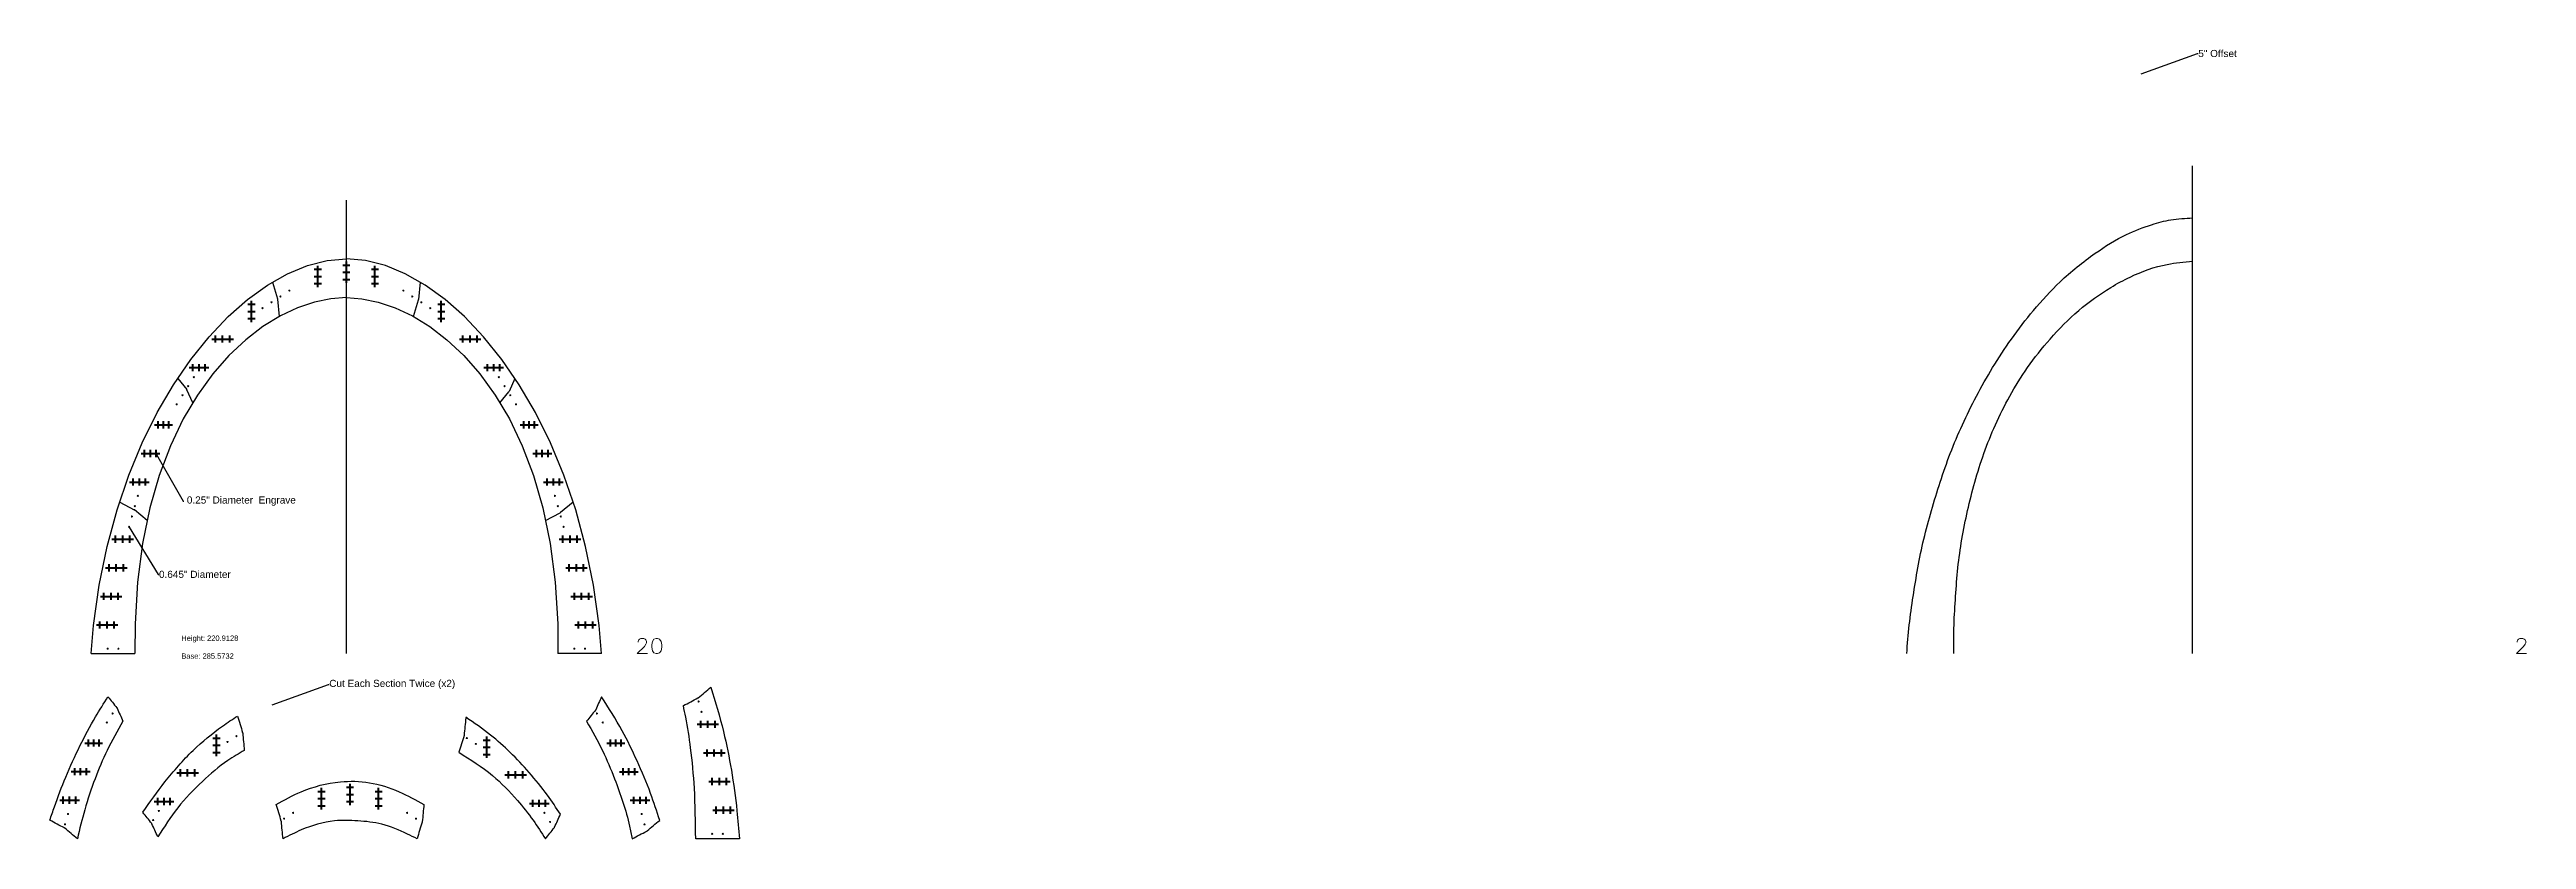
# Model space of a CAD drawing. Header units: inches. Extents: x -241 to 10083, y -1696 to 1281.
# Drawn here: x 3514 to 4900, y 91 to 533 of the extents above; entities that cross this region are included whole.
import ezdxf
from ezdxf import colors
from ezdxf.entities.mleader import LeaderData, LeaderLine
from ezdxf.math import Vec2, Vec3

# ---------------------------------------------------------------- set-up
doc = ezdxf.new("R2010")
doc.units = ezdxf.units.IN
doc.header["$MEASUREMENT"] = 0
doc.header["$PDMODE"] = 2
doc.header["$PDSIZE"] = 2
for name, color, linetype, lineweight in [('Annotation', 7, 'Continuous', 9), ('Drilling', 3, 'Continuous', 13), ('Engrave', 4, 'Continuous', 50)]:
    doc.layers.add(name, color=color, linetype=linetype, lineweight=lineweight)
doc.styles.get("Standard").update_dxf_attribs({"font": 'Arial.ttf'})

# ---------------------------------------------------------------- blocks, each defined once
blk = doc.blocks.new('*U340')
at = {"layer": 'Engrave'}
blk.add_point((0, 0), dxfattribs=at)
blk = doc.blocks.new('*U341')
at = {"layer": 'Engrave', "color": 0, "linetype": 'ByBlock', "lineweight": -2, "transparency": 16777216}
for p in [(0, 0), (4, 0), (8, 0)]:
    blk.add_blockref('*U340', p, dxfattribs=at)
blk = doc.blocks.new('*U406')
at = {"layer": 'Engrave'}
blk.add_point((0, 0), dxfattribs=at)
blk = doc.blocks.new('*U407')
at = {"layer": 'Engrave', "color": 0, "linetype": 'ByBlock', "lineweight": -2, "transparency": 16777216}
for p in [(0, 0), (4, 0), (8, 0)]:
    blk.add_blockref('*U406', p, dxfattribs=at)
blk = doc.blocks.new('*U408')
at = {"layer": 'Engrave'}
blk.add_point((0, 0), dxfattribs=at)
blk = doc.blocks.new('*U409')
at = {"layer": 'Engrave', "color": 0, "linetype": 'ByBlock', "lineweight": -2, "transparency": 16777216}
for p in [(0, 0), (4, 0), (8, 0)]:
    blk.add_blockref('*U408', p, dxfattribs=at)
blk = doc.blocks.new('*U410')
at = {"layer": 'Engrave'}
blk.add_point((0, 0), dxfattribs=at)
blk = doc.blocks.new('*U411')
at = {"layer": 'Engrave', "color": 0, "linetype": 'ByBlock', "lineweight": -2, "transparency": 16777216}
for p in [(0, 0), (4, 0), (8, 0)]:
    blk.add_blockref('*U410', p, dxfattribs=at)
blk = doc.blocks.new('*U412')
at = {"layer": 'Engrave'}
blk.add_point((0, 0), dxfattribs=at)
blk = doc.blocks.new('*U413')
at = {"layer": 'Engrave', "color": 0, "linetype": 'ByBlock', "lineweight": -2, "transparency": 16777216}
for p in [(0, 0), (4, 0), (8, 0)]:
    blk.add_blockref('*U412', p, dxfattribs=at)
blk = doc.blocks.new('*U414')
at = {"layer": 'Engrave'}
blk.add_point((0, 0), dxfattribs=at)
blk = doc.blocks.new('*U415')
at = {"layer": 'Engrave', "color": 0, "linetype": 'ByBlock', "lineweight": -2, "transparency": 16777216}
for p in [(0, 0), (3.5, 0), (7, 0)]:
    blk.add_blockref('*U414', p, dxfattribs=at)
blk = doc.blocks.new('*U416')
at = {"layer": 'Engrave'}
blk.add_point((0, 0), dxfattribs=at)
blk = doc.blocks.new('*U417')
at = {"layer": 'Engrave', "color": 0, "linetype": 'ByBlock', "lineweight": -2, "transparency": 16777216}
for p in [(0, 0), (3.25, 0), (6.5, 0)]:
    blk.add_blockref('*U416', p, dxfattribs=at)
blk = doc.blocks.new('*U418')
at = {"layer": 'Engrave'}
blk.add_point((0, 0), dxfattribs=at)
blk = doc.blocks.new('*U419')
at = {"layer": 'Engrave', "color": 0, "linetype": 'ByBlock', "lineweight": -2, "transparency": 16777216}
for p in [(0, 0), (3, 0), (6, 0)]:
    blk.add_blockref('*U418', p, dxfattribs=at)
blk = doc.blocks.new('*U420')
at = {"layer": 'Engrave'}
blk.add_point((0, 0), dxfattribs=at)
blk = doc.blocks.new('*U421')
at = {"layer": 'Engrave', "color": 0, "linetype": 'ByBlock', "lineweight": -2, "transparency": 16777216}
for p in [(0, 0), (3.5, 0), (7, 0)]:
    blk.add_blockref('*U420', p, dxfattribs=at)
blk = doc.blocks.new('*U422')
at = {"layer": 'Engrave'}
blk.add_point((0, 0), dxfattribs=at)
blk = doc.blocks.new('*U423')
at = {"layer": 'Engrave', "color": 0, "linetype": 'ByBlock', "lineweight": -2, "transparency": 16777216}
for p in [(0, 0), (4, 0), (8, 0)]:
    blk.add_blockref('*U422', p, dxfattribs=at)
blk = doc.blocks.new('*U424')
at = {"layer": 'Engrave'}
blk.add_point((0, 0), dxfattribs=at)
blk = doc.blocks.new('*U425')
at = {"layer": 'Engrave', "color": 0, "linetype": 'ByBlock', "lineweight": -2, "transparency": 16777216}
for p in [(0, 0), (4, 0), (8, 0)]:
    blk.add_blockref('*U424', p, dxfattribs=at)
blk = doc.blocks.new('*U426')
at = {"layer": 'Engrave'}
blk.add_point((0, 0), dxfattribs=at)
blk = doc.blocks.new('*U427')
at = {"layer": 'Engrave', "color": 0, "linetype": 'ByBlock', "lineweight": -2, "transparency": 16777216}
for p in [(0, 0), (4, 0), (8, 0)]:
    blk.add_blockref('*U426', p, dxfattribs=at)
blk = doc.blocks.new('*U428')
at = {"layer": 'Engrave'}
blk.add_point((0, 0), dxfattribs=at)
blk = doc.blocks.new('*U429')
at = {"layer": 'Engrave', "color": 0, "linetype": 'ByBlock', "lineweight": -2, "transparency": 16777216}
for p in [(0, 0), (4, 0), (8, 0)]:
    blk.add_blockref('*U428', p, dxfattribs=at)
blk = doc.blocks.new('*U430')
at = {"layer": 'Engrave'}
blk.add_point((0, 0), dxfattribs=at)
blk = doc.blocks.new('*U431')
at = {"layer": 'Engrave', "color": 0, "linetype": 'ByBlock', "lineweight": -2, "transparency": 16777216}
for p in [(0, 0), (4, 0), (8, 0)]:
    blk.add_blockref('*U430', p, dxfattribs=at)
blk = doc.blocks.new('*U432')
at = {"layer": 'Engrave'}
blk.add_point((0, 0), dxfattribs=at)
blk = doc.blocks.new('*U433')
at = {"layer": 'Engrave', "color": 0, "linetype": 'ByBlock', "lineweight": -2, "transparency": 16777216}
for p in [(0, 0), (4, 0), (8, 0)]:
    blk.add_blockref('*U432', p, dxfattribs=at)
blk = doc.blocks.new('*U434')
at = {"layer": 'Engrave'}
blk.add_point((0, 0), dxfattribs=at)
blk = doc.blocks.new('*U435')
at = {"layer": 'Engrave', "color": 0, "linetype": 'ByBlock', "lineweight": -2, "transparency": 16777216}
for p in [(0, 0), (4, 0), (8, 0)]:
    blk.add_blockref('*U434', p, dxfattribs=at)
blk = doc.blocks.new('*U436')
at = {"layer": 'Engrave'}
blk.add_point((0, 0), dxfattribs=at)
blk = doc.blocks.new('*U437')
at = {"layer": 'Engrave', "color": 0, "linetype": 'ByBlock', "lineweight": -2, "transparency": 16777216}
for p in [(0, 0), (4, 0), (8, 0)]:
    blk.add_blockref('*U436', p, dxfattribs=at)
blk = doc.blocks.new('*U438')
at = {"layer": 'Engrave'}
blk.add_point((0, 0), dxfattribs=at)
blk = doc.blocks.new('*U439')
at = {"layer": 'Engrave', "color": 0, "linetype": 'ByBlock', "lineweight": -2, "transparency": 16777216}
for p in [(0, 0), (3.5, 0), (7, 0)]:
    blk.add_blockref('*U438', p, dxfattribs=at)
blk = doc.blocks.new('*U440')
at = {"layer": 'Engrave'}
blk.add_point((0, 0), dxfattribs=at)
blk = doc.blocks.new('*U441')
at = {"layer": 'Engrave', "color": 0, "linetype": 'ByBlock', "lineweight": -2, "transparency": 16777216}
for p in [(0, 0), (3.25, 0), (6.5, 0)]:
    blk.add_blockref('*U440', p, dxfattribs=at)
blk = doc.blocks.new('*U442')
at = {"layer": 'Engrave'}
blk.add_point((0, 0), dxfattribs=at)
blk = doc.blocks.new('*U443')
at = {"layer": 'Engrave', "color": 0, "linetype": 'ByBlock', "lineweight": -2, "transparency": 16777216}
for p in [(0, 0), (3, 0), (6, 0)]:
    blk.add_blockref('*U442', p, dxfattribs=at)
blk = doc.blocks.new('*U444')
at = {"layer": 'Engrave'}
blk.add_point((0, 0), dxfattribs=at)
blk = doc.blocks.new('*U445')
at = {"layer": 'Engrave', "color": 0, "linetype": 'ByBlock', "lineweight": -2, "transparency": 16777216}
for p in [(0, 0), (3.5, 0), (7, 0)]:
    blk.add_blockref('*U444', p, dxfattribs=at)
blk = doc.blocks.new('*U446')
at = {"layer": 'Engrave'}
blk.add_point((0, 0), dxfattribs=at)
blk = doc.blocks.new('*U447')
at = {"layer": 'Engrave', "color": 0, "linetype": 'ByBlock', "lineweight": -2, "transparency": 16777216}
for p in [(0, 0), (4, 0), (8, 0)]:
    blk.add_blockref('*U446', p, dxfattribs=at)
blk = doc.blocks.new('*U448')
at = {"layer": 'Engrave'}
blk.add_point((0, 0), dxfattribs=at)
blk = doc.blocks.new('*U449')
at = {"layer": 'Engrave', "color": 0, "linetype": 'ByBlock', "lineweight": -2, "transparency": 16777216}
for p in [(0, 0), (4, 0), (8, 0)]:
    blk.add_blockref('*U448', p, dxfattribs=at)
blk = doc.blocks.new('*U458')
at = {"layer": 'Engrave'}
blk.add_point((0, 0), dxfattribs=at)
blk = doc.blocks.new('*U459')
at = {"layer": 'Engrave', "color": 0, "linetype": 'ByBlock', "lineweight": -2, "transparency": 16777216}
for p in [(0, 0), (3.5, 0), (7, 0)]:
    blk.add_blockref('*U458', p, dxfattribs=at)
blk = doc.blocks.new('*U460')
at = {"layer": 'Engrave'}
blk.add_point((0, 0), dxfattribs=at)
blk = doc.blocks.new('*U461')
at = {"layer": 'Engrave', "color": 0, "linetype": 'ByBlock', "lineweight": -2, "transparency": 16777216}
for p in [(0, 0), (3.25, 0), (6.5, 0)]:
    blk.add_blockref('*U460', p, dxfattribs=at)
blk = doc.blocks.new('*U462')
at = {"layer": 'Engrave'}
blk.add_point((0, 0), dxfattribs=at)
blk = doc.blocks.new('*U463')
at = {"layer": 'Engrave', "color": 0, "linetype": 'ByBlock', "lineweight": -2, "transparency": 16777216}
for p in [(0, 0), (3, 0), (6, 0)]:
    blk.add_blockref('*U462', p, dxfattribs=at)
blk = doc.blocks.new('*U464')
at = {"layer": 'Engrave'}
blk.add_point((0, 0), dxfattribs=at)
blk = doc.blocks.new('*U465')
at = {"layer": 'Engrave', "color": 0, "linetype": 'ByBlock', "lineweight": -2, "transparency": 16777216}
for p in [(0, 0), (3.5, 0), (7, 0)]:
    blk.add_blockref('*U464', p, dxfattribs=at)
blk = doc.blocks.new('*U466')
at = {"layer": 'Engrave'}
blk.add_point((0, 0), dxfattribs=at)
blk = doc.blocks.new('*U467')
at = {"layer": 'Engrave', "color": 0, "linetype": 'ByBlock', "lineweight": -2, "transparency": 16777216}
for p in [(0, 0), (4, 0), (8, 0)]:
    blk.add_blockref('*U466', p, dxfattribs=at)
blk = doc.blocks.new('*U468')
at = {"layer": 'Engrave'}
blk.add_point((0, 0), dxfattribs=at)
blk = doc.blocks.new('*U469')
at = {"layer": 'Engrave', "color": 0, "linetype": 'ByBlock', "lineweight": -2, "transparency": 16777216}
for p in [(0, 0), (4, 0), (8, 0)]:
    blk.add_blockref('*U468', p, dxfattribs=at)
blk = doc.blocks.new('*U470')
at = {"layer": 'Engrave'}
blk.add_point((0, 0), dxfattribs=at)
blk = doc.blocks.new('*U471')
at = {"layer": 'Engrave', "color": 0, "linetype": 'ByBlock', "lineweight": -2, "transparency": 16777216}
for p in [(0, 0), (4, 0), (8, 0)]:
    blk.add_blockref('*U470', p, dxfattribs=at)
blk = doc.blocks.new('*U472')
at = {"layer": 'Engrave'}
blk.add_point((0, 0), dxfattribs=at)
blk = doc.blocks.new('*U473')
at = {"layer": 'Engrave', "color": 0, "linetype": 'ByBlock', "lineweight": -2, "transparency": 16777216}
for p in [(0, 0), (4, 0), (8, 0)]:
    blk.add_blockref('*U472', p, dxfattribs=at)
blk = doc.blocks.new('*U474')
at = {"layer": 'Engrave'}
blk.add_point((0, 0), dxfattribs=at)
blk = doc.blocks.new('*U475')
at = {"layer": 'Engrave', "color": 0, "linetype": 'ByBlock', "lineweight": -2, "transparency": 16777216}
for p in [(0, 0), (4, 0), (8, 0)]:
    blk.add_blockref('*U474', p, dxfattribs=at)
blk = doc.blocks.new('*U476')
at = {"layer": 'Engrave'}
blk.add_point((0, 0), dxfattribs=at)
blk = doc.blocks.new('*U477')
at = {"layer": 'Engrave', "color": 0, "linetype": 'ByBlock', "lineweight": -2, "transparency": 16777216}
for p in [(0, 0), (3.5, 0), (7, 0)]:
    blk.add_blockref('*U476', p, dxfattribs=at)
blk = doc.blocks.new('*U478')
at = {"layer": 'Engrave'}
blk.add_point((0, 0), dxfattribs=at)
blk = doc.blocks.new('*U479')
at = {"layer": 'Engrave', "color": 0, "linetype": 'ByBlock', "lineweight": -2, "transparency": 16777216}
for p in [(0, 0), (4, 0), (8, 0)]:
    blk.add_blockref('*U478', p, dxfattribs=at)
blk = doc.blocks.new('*U480')
at = {"layer": 'Engrave'}
blk.add_point((0, 0), dxfattribs=at)
blk = doc.blocks.new('*U481')
at = {"layer": 'Engrave', "color": 0, "linetype": 'ByBlock', "lineweight": -2, "transparency": 16777216}
for p in [(0, 0), (4, 0), (8, 0)]:
    blk.add_blockref('*U480', p, dxfattribs=at)
blk = doc.blocks.new('*U482')
at = {"layer": 'Engrave'}
blk.add_point((0, 0), dxfattribs=at)
blk = doc.blocks.new('*U483')
at = {"layer": 'Engrave', "color": 0, "linetype": 'ByBlock', "lineweight": -2, "transparency": 16777216}
for p in [(0, 0), (3.5, 0), (7, 0)]:
    blk.add_blockref('*U482', p, dxfattribs=at)
blk = doc.blocks.new('*U484')
at = {"layer": 'Engrave'}
blk.add_point((0, 0), dxfattribs=at)
blk = doc.blocks.new('*U485')
at = {"layer": 'Engrave', "color": 0, "linetype": 'ByBlock', "lineweight": -2, "transparency": 16777216}
for p in [(0, 0), (3.25, 0), (6.5, 0)]:
    blk.add_blockref('*U484', p, dxfattribs=at)
blk = doc.blocks.new('*U486')
at = {"layer": 'Engrave'}
blk.add_point((0, 0), dxfattribs=at)
blk = doc.blocks.new('*U487')
at = {"layer": 'Engrave', "color": 0, "linetype": 'ByBlock', "lineweight": -2, "transparency": 16777216}
for p in [(0, 0), (3, 0), (6, 0)]:
    blk.add_blockref('*U486', p, dxfattribs=at)
blk = doc.blocks.new('*U488')
at = {"layer": 'Engrave'}
blk.add_point((0, 0), dxfattribs=at)
blk = doc.blocks.new('*U489')
at = {"layer": 'Engrave', "color": 0, "linetype": 'ByBlock', "lineweight": -2, "transparency": 16777216}
for p in [(0, 0), (4, 0), (8, 0)]:
    blk.add_blockref('*U488', p, dxfattribs=at)
blk = doc.blocks.new('*U490')
at = {"layer": 'Engrave'}
blk.add_point((0, 0), dxfattribs=at)
blk = doc.blocks.new('*U491')
at = {"layer": 'Engrave', "color": 0, "linetype": 'ByBlock', "lineweight": -2, "transparency": 16777216}
for p in [(0, 0), (4, 0), (8, 0)]:
    blk.add_blockref('*U490', p, dxfattribs=at)
blk = doc.blocks.new('*U492')
at = {"layer": 'Engrave'}
blk.add_point((0, 0), dxfattribs=at)
blk = doc.blocks.new('*U493')
at = {"layer": 'Engrave', "color": 0, "linetype": 'ByBlock', "lineweight": -2, "transparency": 16777216}
for p in [(0, 0), (4, 0), (8, 0)]:
    blk.add_blockref('*U492', p, dxfattribs=at)
blk = doc.blocks.new('*U494')
at = {"layer": 'Engrave'}
blk.add_point((0, 0), dxfattribs=at)
blk = doc.blocks.new('*U495')
at = {"layer": 'Engrave', "color": 0, "linetype": 'ByBlock', "lineweight": -2, "transparency": 16777216}
for p in [(0, 0), (4, 0), (8, 0)]:
    blk.add_blockref('*U494', p, dxfattribs=at)

msp = doc.modelspace()

# ---------------------------------------------------------------- linework, layer by layer
for p, q in [((4713.14223, 194.83764), (4713.14223, 467.81385)), ((3679.98675, 194.83764), (3679.98675, 448.52428)), ((3638.64841, 402.65948), (3641.51611, 393.34168)), ((3721.32508, 402.65948), (3720.40872, 392.95353)), ((3642.47228, 383.43558), (3641.55592, 393.14152)), ((3717.50121, 383.43558), (3720.3689, 392.75338)), ((3585.65228, 348.77749), (3590.6299, 342.55375)), ((3774.32121, 348.77749), (3771.0356, 341.51688)), ((3594.04561, 335.08082), (3590.76001, 342.34143)), ((3765.92788, 335.08082), (3770.9055, 341.30457)), ((3553.12198, 279.60596), (3561.2874, 275.34566)), ((3806.85152, 279.60596), (3799.79073, 273.69244)), ((3568.52769, 269.3122), (3561.46691, 275.22572)), ((3791.4458, 269.3122), (3799.61123, 273.5725)), ((3537.20012, 194.83764), (3561.63563, 194.83764)), ((3822.77337, 194.83764), (3798.33786, 194.83764))]:
    msp.add_line(p, q)
for points in [[(3537.20012, 194.83764), (3538.52977, 210.49077), (3541.68417, 233.14949), (3546.09423, 254.77094), (3551.65334, 275.29653), (3558.25493, 294.66769), (3565.79239, 312.82583), (3574.15914, 329.71236), (3583.24858, 345.2687), (3592.95411, 359.43626), (3603.16915, 372.15646), (3613.78709, 383.37071), (3624.70136, 393.02042), (3635.80535, 401.04701), (3646.99248, 407.3919), (3658.15614, 411.9965), (3669.18975, 414.80222), (3679.98671, 415.75048), (3679.98675, 415.75047)], [(3822.77337, 194.83764), (3821.44372, 210.49077), (3818.28932, 233.14949), (3813.87926, 254.77094), (3808.32015, 275.29653), (3801.71856, 294.66769), (3794.1811, 312.82583), (3785.81435, 329.71236), (3776.72492, 345.2687), (3767.01938, 359.43626), (3756.80435, 372.15646), (3746.1864, 383.37071), (3735.27213, 393.02042), (3724.16814, 401.04701), (3712.98102, 407.3919), (3701.81735, 411.9965), (3690.78374, 414.80222), (3679.98678, 415.75048), (3679.98675, 415.75047)], [(3679.98675, 394.04367), (3671.30806, 393.42652), (3662.1689, 391.54016), (3652.69979, 388.33879), (3643.04002, 383.78312), (3633.32779, 377.83769), (3623.69982, 370.4692), (3614.29149, 361.6454), (3605.23732, 351.33437), (3596.67138, 339.50412), (3588.72777, 326.12253), (3581.54095, 311.15743), (3575.24595, 294.57682), (3569.97843, 276.3491), (3565.87461, 256.44329), (3563.07117, 234.82924), (3561.70321, 211.44675), (3561.63554, 194.81729)], [(3679.98675, 394.04367), (3688.66543, 393.42652), (3697.80459, 391.54016), (3707.2737, 388.33879), (3716.93347, 383.78312), (3726.6457, 377.83769), (3736.27367, 370.4692), (3745.682, 361.6454), (3754.73617, 351.33437), (3763.30211, 339.50412), (3771.24572, 326.12253), (3778.43254, 311.15743), (3784.72754, 294.57682), (3789.99507, 276.3491), (3794.09888, 256.44329), (3796.90232, 234.82924), (3798.27028, 211.44675), (3798.33795, 194.81729)]]:
    msp.add_lwpolyline(points)
for points in [[(4553.23852, 194.83764), (4554.6186, 210.83764), (4556.80953, 226.83764), (4559.44686, 242.83764), (4562.7593, 258.83764), (4567.01318, 274.83764), (4571.92444, 290.83764), (4577.59837, 306.83764), (4584.33943, 322.83764), (4592.20737, 338.83764), (4601.26169, 354.83764), (4611.77486, 370.83764), (4624.14371, 386.83764), (4639.00833, 402.8596), (4658.71604, 418.83764), (4676.19428, 429.36379), (4690.26603, 434.83764), (4701.05254, 437.54008), (4713.14223, 438.58621)], [(4579.59652, 194.8125), (4579.67708, 210.83764), (4580.55233, 226.83764), (4581.86064, 242.83764), (4584.07121, 258.83764), (4587.26531, 274.83764), (4591.31024, 290.83764), (4596.40603, 306.83764), (4602.79806, 322.83764), (4610.85103, 338.83764), (4620.80482, 354.83764), (4633.41565, 370.83764), (4649.5024, 386.83764), (4667.41784, 399.73186), (4678.23337, 405.54221), (4698.97214, 412.64822), (4713.14223, 414.36941)]]:
    msp.add_spline(points, degree=3)
for points in [[(3641.55592, 393.14152), (3641.54953, 393.20925), (3641.53612, 393.27666), (3641.51611, 393.34168)], [(3720.3689, 392.75338), (3720.38891, 392.8184), (3720.40232, 392.88581), (3720.40872, 392.95353)], [(3590.76001, 342.34143), (3590.72579, 342.41705), (3590.68174, 342.48892), (3590.6299, 342.55375)], [(3770.9055, 341.30457), (3770.95734, 341.36939), (3771.00138, 341.44126), (3771.0356, 341.51688)], [(3561.46691, 275.22572), (3561.41174, 275.27193), (3561.3512, 275.31237), (3561.2874, 275.34566)], [(3799.61123, 273.5725), (3799.67503, 273.60579), (3799.73557, 273.64623), (3799.79073, 273.69244)]]:
    msp.add_open_spline(points, degree=3)
for points, knots in [([(3551.55593, 164.49814), (3549.89672, 166.57272), (3548.23752, 168.6473), (3546.57831, 170.72188), (3544.2243, 166.98219), (3538.59874, 158.04516), (3530.59863, 143.05578), (3522.95884, 126.21661), (3517.62788, 112.19434), (3514.89344, 104.06407), (3514.048, 101.55036), (3516.76981, 100.13026), (3519.49162, 98.71016), (3522.21343, 97.29006), (3522.27723, 97.25677), (3522.33777, 97.21632), (3522.39294, 97.17012), (3524.74653, 95.19894), (3527.10012, 93.22777), (3529.45372, 91.25659), (3530.73801, 96.66159), (3533.43611, 108.01664), (3538.97984, 124.51451), (3545.96171, 141.2105), (3551.88313, 151.60409), (3554.97164, 157.02522), (3553.87644, 159.44542), (3552.78123, 161.86562), (3551.68603, 164.28583), (3551.65181, 164.36145), (3551.60777, 164.43332), (3551.55593, 164.49814)], [0, 0, 0, 0, 1, 1, 1, 14.2542824879, 32.6747742643, 51.9171281959, 69.6942134133, 77.6503883777, 77.6503883777, 77.6503883777, 78.6503883777, 78.6503883777, 78.6503883777, 78.8662744437, 78.8662744437, 78.8662744437, 79.8662744437, 79.8662744437, 79.8662744437, 96.5255121161, 114.8647622531, 132.0176882743, 150.7182650857, 150.7182650857, 150.7182650857, 151.7182650857, 151.7182650857, 151.7182650857, 151.9672717066, 151.9672717066, 151.9672717066, 151.9672717066]), ([(3814.41969, 157.00487), (3816.0789, 159.07945), (3817.7381, 161.15404), (3819.39731, 163.22862), (3819.44915, 163.29344), (3819.49319, 163.36531), (3819.52741, 163.44093), (3820.62261, 165.86113), (3821.71782, 168.28134), (3822.81302, 170.70154), (3826.77406, 164.4193), (3834.08836, 152.81876), (3842.93515, 134.56918), (3850.01024, 117.84882), (3853.69504, 106.57362), (3855.34332, 101.53002), (3852.98973, 99.55884), (3850.63614, 97.58767), (3848.28254, 95.61649), (3848.22737, 95.57029), (3848.16684, 95.52984), (3848.10304, 95.49655), (3845.38123, 94.07645), (3842.65942, 92.65635), (3839.93761, 91.23625), (3839.47595, 93.58709), (3837.22665, 105.04085), (3831.54951, 121.55374), (3823.448, 141.19437), (3817.5145, 151.5852), (3814.41969, 157.00487)], [0, 0, 0, 0, 1, 1, 1, 1.249006621, 1.249006621, 1.249006621, 2.249006621, 2.249006621, 2.249006621, 24.5104388508, 43.3560583072, 63.0164587282, 78.9288086569, 78.9288086569, 78.9288086569, 79.9288086569, 79.9288086569, 79.9288086569, 80.1446947229, 80.1446947229, 80.1446947229, 81.1446947229, 81.1446947229, 81.1446947229, 88.3295798292, 116.1507700199, 133.3036960411, 152.0042728525, 152.0042728525, 152.0042728525, 152.0042728525]), ([(3875.47774, 91.23625), (3875.37164, 100.68321), (3875.18093, 117.66446), (3873.04464, 140.37896), (3870.69683, 155.75283), (3869.03894, 163.58852), (3868.58559, 165.73116), (3871.3074, 167.15126), (3874.02921, 168.57136), (3876.75102, 169.99146), (3876.81482, 170.02475), (3876.87536, 170.0652), (3876.93053, 170.1114), (3879.28412, 172.08258), (3881.63771, 174.05375), (3883.99131, 176.02493), (3886.48252, 167.78428), (3891.10362, 152.49823), (3895.66544, 129.33299), (3898.54559, 109.30719), (3899.51748, 96.47917), (3899.91316, 91.2566), (3891.76799, 91.2566), (3883.62282, 91.2566), (3875.47766, 91.2566)], [0, 0, 0, 0, 28.330675427, 50.925416173, 68.3814195855, 74.951189586, 74.951189586, 74.951189586, 75.951189586, 75.951189586, 75.951189586, 76.167075652, 76.167075652, 76.167075652, 77.167075652, 77.167075652, 77.167075652, 102.9773055899, 125.0439233898, 147.9211515127, 163.6306597222, 163.6306597222, 163.6306597222, 164.6306597222, 164.6306597222, 164.6306597222, 164.6306597222]), ([(3619.0593, 159.90086), (3616.23721, 158.06042), (3607.43997, 152.32328), (3593.26743, 140.51635), (3578.6642, 123.94172), (3570.10242, 111.76401), (3566.06317, 106.01887), (3567.72238, 103.94429), (3569.38159, 101.8697), (3571.04079, 99.79512), (3571.09263, 99.7303), (3571.13668, 99.65843), (3571.1709, 99.58281), (3572.2661, 97.16261), (3573.3613, 94.7424), (3574.4565, 92.3222), (3578.01621, 97.87342), (3585.2108, 109.0931), (3598.81984, 123.13694), (3611.34026, 133.96709), (3619.78883, 138.87822), (3622.88318, 140.67695), (3622.57772, 143.91227), (3622.27227, 147.14759), (3621.96681, 150.3829), (3621.96042, 150.45063), (3621.94701, 150.51804), (3621.927, 150.58306), (3620.9711, 153.68899), (3620.0152, 156.79492), (3619.0593, 159.90086)], [0, 0, 0, 0, 10.1057500823, 31.5023764946, 55.0851653535, 76.1477813624, 76.1477813624, 76.1477813624, 77.1477813624, 77.1477813624, 77.1477813624, 77.3967879834, 77.3967879834, 77.3967879834, 78.3967879834, 78.3967879834, 78.3967879834, 98.1308276454, 118.2816665914, 136.8339611691, 147.5558122401, 147.5558122401, 147.5558122401, 148.5558122401, 148.5558122401, 148.5558122401, 148.7598884258, 148.7598884258, 148.7598884258, 149.7598884258, 149.7598884258, 149.7598884258, 149.7598884258]), ([(3746.79124, 158.81491), (3746.48579, 155.5796), (3746.18033, 152.34428), (3745.87488, 149.10897), (3745.86849, 149.04124), (3745.85508, 148.97383), (3745.83507, 148.90881), (3744.87917, 145.80288), (3743.92327, 142.69694), (3742.96737, 139.59101), (3749.43703, 135.53461), (3761.50396, 127.96878), (3774.63239, 114.1922), (3784.34411, 102.17783), (3789.1473, 94.72323), (3791.39404, 91.23625), (3793.05325, 93.31084), (3794.71246, 95.38542), (3796.37166, 97.46), (3796.4235, 97.52482), (3796.46755, 97.59669), (3796.50177, 97.67231), (3797.59697, 100.09251), (3798.69217, 102.51272), (3799.78737, 104.93292), (3797.40257, 108.5209), (3792.00646, 116.63944), (3782.60636, 128.22384), (3772.01555, 139.47446), (3760.25854, 149.9808), (3751.53425, 155.98994), (3746.81295, 159.24188)], [0, 0, 0, 0, 1, 1, 1, 1.2040761857, 1.2040761857, 1.2040761857, 2.2040761857, 2.2040761857, 2.2040761857, 25.0192573576, 44.7579674254, 58.9063300665, 71.3407079948, 71.3407079948, 71.3407079948, 72.3407079948, 72.3407079948, 72.3407079948, 72.5897146158, 72.5897146158, 72.5897146158, 73.5897146158, 73.5897146158, 73.5897146158, 86.5097027639, 102.8238187669, 118.2672694748, 132.835665812, 150.0182197416, 150.0182197416, 150.0182197416, 150.0182197416]), ([(3723.38075, 110.46016), (3718.80616, 112.93492), (3709.13478, 118.16693), (3693.3654, 123.3726), (3674.39372, 123.73272), (3656.48223, 119.11941), (3645.26999, 112.966), (3640.70408, 110.46016), (3641.65998, 107.35423), (3642.61587, 104.2483), (3643.57177, 101.14236), (3643.59178, 101.07735), (3643.60519, 101.00993), (3643.61159, 100.94221), (3643.91704, 97.70689), (3644.22249, 94.47158), (3644.52795, 91.23626), (3647.89682, 92.94277), (3656.99565, 97.55181), (3671.21772, 101.87099), (3686.58577, 101.37352), (3700.58317, 99.91268), (3711.39623, 95.25426), (3717.76379, 92.11911), (3719.55688, 91.23626), (3720.51277, 94.34219), (3721.46867, 97.44813), (3722.42457, 100.55406), (3722.44458, 100.61908), (3722.45799, 100.68649), (3722.46438, 100.75422), (3722.76984, 103.98953), (3723.07529, 107.22485), (3723.38075, 110.46016)], [0, 0, 0, 0, 15.6018539503, 32.9847410624, 49.1871916476, 71.8978326072, 87.4996865575, 87.4996865575, 87.4996865575, 88.4996865575, 88.4996865575, 88.4996865575, 88.7037627431, 88.7037627431, 88.7037627431, 89.7037627431, 89.7037627431, 89.7037627431, 101.0458690356, 120.3371343805, 133.3551560654, 146.9650256401, 162.2778569552, 168.2801014839, 168.2801014839, 168.2801014839, 169.2801014839, 169.2801014839, 169.2801014839, 169.4841776695, 169.4841776695, 169.4841776695, 170.4841776695, 170.4841776695, 170.4841776695, 170.4841776695])]:
    msp.add_open_spline(points, degree=3, knots=knots)
at = {"layer": 'Annotation'}
for points in [[(3843.21736, 201.26784), (3843.21736, 201.66973), (3843.61925, 202.47351), (3844.02114, 202.8754), (3844.82491, 203.27728), (3846.43247, 203.27728), (3847.23624, 202.8754), (3847.63813, 202.47351), (3848.04002, 201.66973), (3848.04002, 200.86596), (3847.63813, 200.06218), (3846.83435, 198.85652), (3842.81547, 194.83764), (3848.44191, 194.83764)], [(4894.79572, 201.26784), (4894.79572, 201.66973), (4895.19761, 202.47351), (4895.59949, 202.8754), (4896.40327, 203.27728), (4898.01082, 203.27728), (4898.8146, 202.8754), (4899.21649, 202.47351), (4899.61837, 201.66973), (4899.61837, 200.86596), (4899.21649, 200.06218), (4898.41271, 198.85652), (4894.39383, 194.83764), (4900.02026, 194.83764)]]:
    msp.add_lwpolyline(points, dxfattribs=at)
msp.add_lwpolyline([(3854.06834, 194.83764), (3855.274, 195.23952), (3856.07778, 196.44519), (3856.47967, 198.45463), (3856.47967, 199.66029), (3856.07778, 201.66973), (3855.274, 202.8754), (3854.06834, 203.27728), (3853.26456, 203.27728), (3852.0589, 202.8754), (3851.25512, 201.66973), (3850.85323, 199.66029), (3850.85323, 198.45463), (3851.25512, 196.44519), (3852.0589, 195.23952), (3853.26456, 194.83764)], close=True, dxfattribs=at)
at = {"layer": 'Drilling'}
for centre in [(3633.01913, 388.13529), (3638.04661, 391.41012), (3643.07409, 394.68494), (3648.10156, 397.95977), (3711.87193, 397.95977), (3716.89941, 394.68494), (3721.92688, 391.41012), (3726.95436, 388.13529), (3594.65112, 349.54093), (3765.32238, 349.54093), (3585.04678, 334.31738), (3588.24822, 339.3919), (3591.44967, 344.46642), (3768.52382, 344.46642), (3771.72527, 339.3919), (3774.92671, 334.31738), (3561.63688, 277.34709), (3563.26096, 283.1231), (3796.71253, 283.1231), (3798.33662, 277.34709), (3558.3887, 265.79506), (3560.01279, 271.57107), (3799.9607, 271.57107), (3801.58479, 265.79506), (3546.41788, 197.58764), (3552.41788, 197.58764), (3807.55562, 197.58764), (3813.55562, 197.58764), (3877.10049, 167.99004), (3545.9728, 156.26177), (3549.17425, 161.33629), (3820.21708, 161.31595), (3823.41852, 156.24143), (3878.72458, 162.21402), (3613.43002, 145.37667), (3618.4575, 148.65149), (3747.39305, 147.56555), (3752.42052, 144.29072), (3522.5629, 99.29148), (3524.18699, 105.0675), (3571.86056, 101.70779), (3575.06201, 106.78231), (3645.12975, 102.48562), (3650.15723, 105.76045), (3713.9276, 105.76045), (3718.95507, 102.48562), (3790.78854, 105.69637), (3793.98998, 100.62185), (3845.20434, 105.04715), (3846.82843, 99.27114), (3884.69541, 94.0066), (3890.69541, 94.0066)]:
    msp.add_circle(centre, 0.3225, dxfattribs=at)

# ---------------------------------------------------------------- block references
at = {"layer": 'Engrave', "rotation": 270}
for name, p in [('*U341', (3663.98675, 409.86777)), ('*U427', (3679.98675, 412.23701)), ('*U425', (3626.89097, 390.28453)), ('*U469', (3607.30187, 147.52591)), ('*U471', (3666.04241, 117.66845)), ('*U473', (3682.04241, 120.03769))]:
    msp.add_blockref(name, p, dxfattribs=at)
at = {"layer": 'Engrave', "xscale": -1, "rotation": 90}
for name, p in [('*U429', (3695.98675, 409.86777)), ('*U449', (3733.08252, 390.28453)), ('*U481', (3758.54868, 146.43996)), ('*U475', (3698.04241, 117.66845))]:
    msp.add_blockref(name, p, dxfattribs=at)
at = {"layer": 'Engrave'}
for name, p in [('*U423', (3606.7404, 370.83764)), ('*U421', (3594.04632, 354.83764)), ('*U419', (3574.65898, 322.83764)), ('*U417', (3567.09625, 306.83764)), ('*U415', (3560.64733, 290.83764)), ('*U413', (3550.82174, 258.83764)), ('*U411', (3547.23229, 242.83764)), ('*U409', (3544.33923, 226.83764)), ('*U407', (3542.11181, 210.83764)), ('*U463', (3535.58501, 144.78203)), ('*U461', (3528.02228, 128.78203)), ('*U467', (3587.15129, 128.07901)), ('*U459', (3521.57336, 112.78203)), ('*U465', (3574.45721, 112.07901))]:
    msp.add_blockref(name, p, dxfattribs=at)
at = {"layer": 'Engrave', "xscale": -1}
for name, p in [('*U447', (3753.2331, 370.83764)), ('*U445', (3765.92718, 354.83764)), ('*U443', (3785.31451, 322.83764)), ('*U441', (3792.87724, 306.83764)), ('*U439', (3799.32616, 290.83764)), ('*U437', (3809.15175, 258.83764)), ('*U435', (3812.7412, 242.83764)), ('*U433', (3815.63426, 226.83764)), ('*U431', (3817.86168, 210.83764)), ('*U495', (3886.29154, 155.2566)), ('*U487', (3833.80632, 144.76169)), ('*U493', (3889.88099, 139.2566)), ('*U479', (3778.69926, 126.99307)), ('*U485', (3841.36905, 128.76169)), ('*U491', (3892.77405, 123.2566)), ('*U477', (3791.39334, 110.99307)), ('*U483', (3847.81797, 112.76169)), ('*U489', (3895.00147, 107.2566))]:
    msp.add_blockref(name, p, dxfattribs=at)

# ---------------------------------------------------------------- texts
at = {"layer": 'Annotation', "insert": (3587.61565, 204.95309), "char_height": 3, "attachment_point": 1}
msp.add_mtext_dynamic_manual_height_columns('Height: 220.9128\\P \\PBase: 285.5732', width=45.2101633, gutter_width=1, heights=[0], dxfattribs=at)

# ---------------------------------------------------------------- leaders
at = {"layer": 'Annotation'}
ml = msp.add_multileader_mtext('Standard', dxfattribs=at)
ml.set_content('\\A1;5" Offset', color=256)
ml.set_leader_properties()
ml.build(insert=Vec2(0, 0))
ml.multileader.update_dxf_attribs({"text_right_attachment_type": 6, "dogleg_length": 0.36, "arrow_head_size": 0.18})
ctx = ml.context
ctx.base_point, ctx.arrow_head_size, ctx.landing_gap_size, ctx.plane_origin = Vec3(4716.28121, 530.60655), 0.18, 0.09, Vec3(4851.82034, 495.36716)
ctx.right_attachment = 6
notes = []
notes.append((ctx, [(1, (1, 1, 0), (4715.92121, 530.60655), (1, 0), 0.36, [(0, [(4684.24861, 519.14883)], 0, [])])]))
ctx.mtext.insert, ctx.mtext.flow_direction = Vec3(4716.37121, 532.63383), 5
ml = msp.add_multileader_mtext('Standard', dxfattribs=at)
ml.set_content('\\A1; 0.25" Diameter  Engrave', color=256)
ml.set_leader_properties()
ml.build(insert=Vec2(0, 0))
ml.multileader.update_dxf_attribs({"text_right_attachment_type": 6, "dogleg_length": 0.36, "arrow_head_size": 0.18})
ctx = ml.context
ctx.base_point, ctx.arrow_head_size, ctx.landing_gap_size, ctx.plane_origin = Vec3(3589.07666, 280.21494), 0.18, 0.09, Vec3(3714.26544, 259.51239)
ctx.right_attachment = 6
notes.append((ctx, [(1, (1, 1, 0), (3588.71666, 280.21494), (1, 0), 0.36, [(0, [(3573.65664, 306.47916)], 0, [])])]))
ctx.mtext.insert, ctx.mtext.flow_direction = Vec3(3589.16666, 282.78793), 5
ml = msp.add_multileader_mtext('Standard', dxfattribs=at)
ml.set_content('\\A1;0.645" Diameter', color=256)
ml.set_leader_properties()
ml.build(insert=Vec2(0, 0))
ml.multileader.update_dxf_attribs({"text_right_attachment_type": 6, "dogleg_length": 0.36, "arrow_head_size": 0.18})
ctx = ml.context
ctx.base_point, ctx.arrow_head_size, ctx.landing_gap_size, ctx.plane_origin = Vec3(3575.03551, 239.15598), 0.18, 0.09, Vec3(3700.2243, 218.45342)
ctx.right_attachment = 6
notes.append((ctx, [(1, (1, 1, 0), (3574.67551, 239.15598), (1, 0), 0.36, [(0, [(3558.35213, 265.7163)], 0, [])])]))
ctx.mtext.insert, ctx.mtext.flow_direction = Vec3(3575.12551, 241.18326), 5
ml = msp.add_multileader_mtext('Standard', dxfattribs=at)
ml.set_content('\\A1;Cut Each Section Twice (x2) ', color=256)
ml.set_leader_properties()
ml.build(insert=Vec2(0, 0))
ml.multileader.update_dxf_attribs({"text_right_attachment_type": 6, "dogleg_length": 0.36, "arrow_head_size": 0.18})
ctx = ml.context
ctx.base_point, ctx.arrow_head_size, ctx.landing_gap_size, ctx.plane_origin = Vec3(3670.32043, 177.61409), 0.18, 0.09, Vec3(3805.85956, 142.3747)
ctx.right_attachment = 6
notes.append((ctx, [(1, (1, 1, 0), (3669.96043, 177.61409), (1, 0), 0.36, [(0, [(3638.28783, 166.15637)], 0, [])])]))
ctx.mtext.insert, ctx.mtext.flow_direction = Vec3(3670.41043, 180.15979), 5
for ctx, leaders in notes:
    for number, flags, end, landing, length, lines in leaders:
        leader = LeaderData()
        leader.index, (leader.has_last_leader_line, leader.has_dogleg_vector, leader.attachment_direction) = number, flags
        leader.last_leader_point, leader.dogleg_vector, leader.dogleg_length = Vec3(end), Vec3(landing), length
        for number, points, colour, breaks in lines:
            line = LeaderLine()
            line.index, line.vertices, line.color, line.breaks = number, Vec3.list(points), colors.encode_raw_color(colour), breaks
            leader.lines.append(line)
        ctx.leaders.append(leader)

doc.saveas('drawing.dxf')
